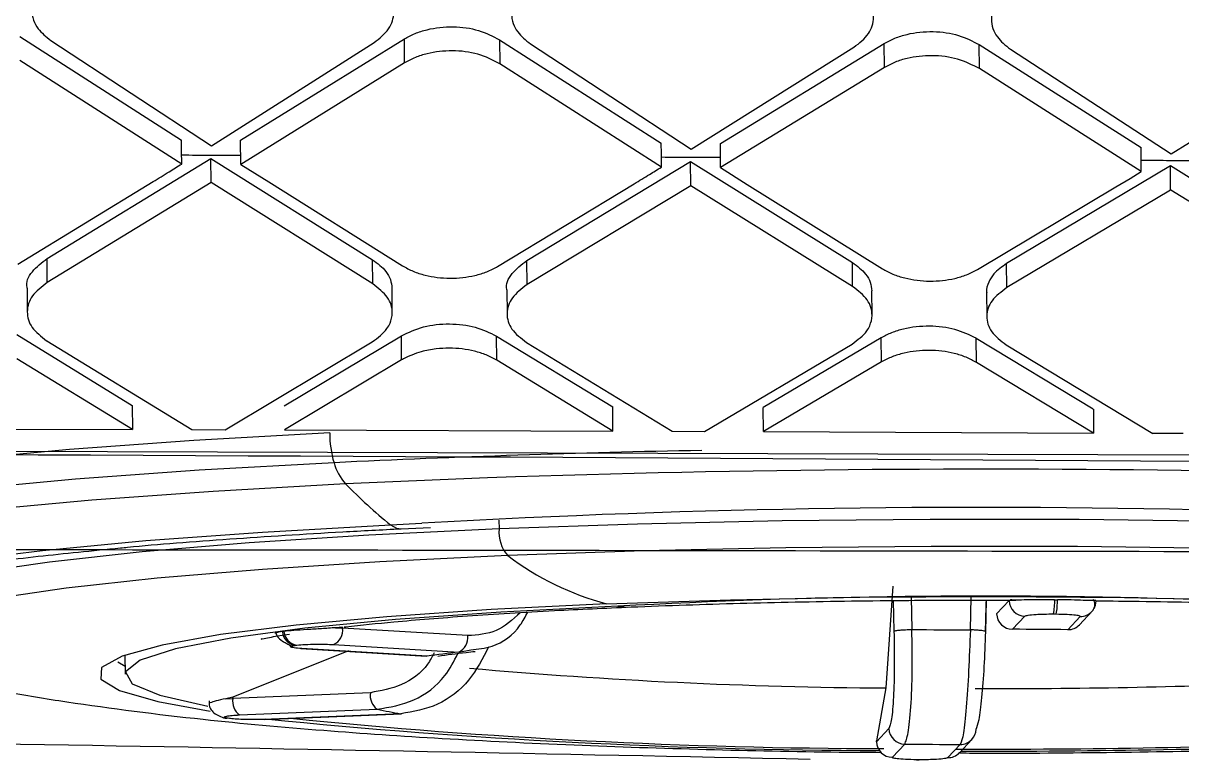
# Model space of a CAD drawing. Extents: x 832 to 912, y 781 to 934.
# Drawn here: x 852.962 to 853.824, y 877.832 to 878.381 of the extents above; entities that cross this region are included whole.
import ezdxf

# ---------------------------------------------------------------- set-up
doc = ezdxf.new("R2010")
doc.units = 0
doc.header["$MEASUREMENT"] = 0
doc.layers.add('1', color=4, linetype='Continuous')

# ---------------------------------------------------------------- blocks, each defined once
blk = doc.blocks.new('pillow top view')
at = {"layer": '1', "color": 3, "linetype": 'Continuous', "lineweight": 25}
for p, q in [((0.33062, -5.3709), (0.44786, -5.4527)), ((0.35361, -5.37477), (0.46996, -5.45782)), ((0.46996, -5.45782), (0.59399, -5.38599)), ((0.49181, -5.45468), (0.61661, -5.38417)), ((0.61605, -5.40202), (0.61661, -5.38419)), ((0.68724, -5.38757), (0.68669, -5.40541)), ((0.68724, -5.38757), (0.80448, -5.46925)), ((0.4473, -5.47057), (0.33007, -5.38873)), ((0.71023, -5.39161), (0.82658, -5.47454)), ((0.61605, -5.40202), (0.49125, -5.47256)), ((0.80392, -5.48713), (0.68669, -5.40541)), ((0.82658, -5.47454), (0.95058, -5.40367)), ((0.84843, -5.47135), (0.9732, -5.4018)), ((0.97264, -5.41966), (0.9732, -5.40182)), ((1.04328, -5.4233), (1.04383, -5.40545)), ((1.04383, -5.40544), (1.16107, -5.4868)), ((1.0668, -5.4097), (1.18317, -5.49232)), ((0.97264, -5.41966), (0.84787, -5.48924)), ((1.18317, -5.49232), (1.30713, -5.42265)), ((1.16052, -5.5047), (1.04327, -5.4233)), ((0.49126, -5.47256), (0.49181, -5.45468)), ((0.34438, -5.53686), (0.46915, -5.46738)), ((0.46859, -5.48526), (0.46915, -5.46741)), ((0.46915, -5.46737), (0.58644, -5.54747)), ((0.49126, -5.47256), (0.51152, -5.48652)), ((0.84788, -5.48924), (0.84843, -5.47135)), ((0.32253, -5.54028), (0.4255, -5.48279)), ((0.46859, -5.48526), (0.34383, -5.55476)), ((0.58588, -5.56537), (0.4686, -5.48526)), ((0.51152, -5.48652), (0.60853, -5.55288)), ((0.70103, -5.55259), (0.82577, -5.48389)), ((0.82522, -5.50178), (0.82577, -5.48392)), ((0.82578, -5.48389), (0.94307, -5.56368)), ((0.84788, -5.48924), (0.86711, -5.50246)), ((1.16052, -5.5047), (1.16107, -5.4868)), ((0.67917, -5.55607), (0.78318, -5.49862)), ((0.82522, -5.50178), (0.70048, -5.57051)), ((0.94252, -5.5816), (0.82522, -5.50178)), ((0.86711, -5.50246), (0.96516, -5.56927)), ((1.18237, -5.50137), (1.05766, -5.56905)), ((1.18181, -5.51928), (1.18237, -5.5014)), ((1.29969, -5.58064), (1.18237, -5.50137)), ((1.0358, -5.57261), (1.14104, -5.51533)), ((1.18181, -5.51928), (1.0571, -5.58698)), ((1.29913, -5.59858), (1.18182, -5.51928)), ((0.34382, -5.55476), (0.34438, -5.53687)), ((0.58588, -5.56537), (0.58644, -5.54747)), ((0.32866, -5.55829), (0.3281, -5.57617)), ((0.70047, -5.5705), (0.70103, -5.5526)), ((0.59943, -5.58724), (0.59999, -5.56934)), ((0.94252, -5.5816), (0.94307, -5.56368)), ((1.0571, -5.58697), (1.05766, -5.56905)), ((0.68531, -5.57387), (0.68476, -5.59175)), ((0.95607, -5.60332), (0.95663, -5.58539)), ((0.31956, -5.59259), (0.40342, -5.64859)), ((1.04195, -5.59004), (1.04139, -5.60798)), ((0.34166, -5.59803), (0.44688, -5.66841)), ((0.40287, -5.66654), (0.319, -5.6105)), ((0.47183, -5.66948), (0.58371, -5.60847)), ((0.5163, -5.65341), (0.60558, -5.60484)), ((0.60502, -5.62277), (0.60558, -5.60484)), ((0.67567, -5.62584), (0.67623, -5.60791)), ((0.67622, -5.60792), (0.76056, -5.66398)), ((0.69832, -5.6135), (0.80404, -5.68387)), ((0.96223, -5.6206), (0.87242, -5.6689)), ((0.96167, -5.63855), (0.96223, -5.6206)), ((0.60502, -5.62277), (0.51574, -5.67136)), ((0.76001, -5.68195), (0.67567, -5.62584)), ((0.82798, -5.68493), (0.94036, -5.62433)), ((1.03231, -5.64173), (1.03287, -5.62378)), ((1.11781, -5.67982), (1.03287, -5.62379)), ((1.05496, -5.62955), (1.16131, -5.6998)), ((0.96167, -5.63855), (0.87187, -5.68685)), ((1.11727, -5.69782), (1.03231, -5.64173)), ((3.1756, -5.80222), (-0.25414, -5.65516)), ((0.40343, -5.6486), (0.40287, -5.66654)), ((0.15944, -5.6563), (0.40287, -5.66654)), ((0.76001, -5.68195), (0.76057, -5.66399)), ((0.44688, -5.66841), (0.47183, -5.66948)), ((0.51574, -5.67135), (0.76001, -5.68194)), ((0.87186, -5.68685), (0.87242, -5.6689)), ((1.11783, -5.67983), (1.11727, -5.69781)), ((0.80403, -5.68388), (0.82798, -5.68493)), ((0.87186, -5.68685), (1.11727, -5.69781)), ((1.18398, -5.70083), (1.16131, -5.6998))]:
    blk.add_line(p, q, dxfattribs=at)
at = {"layer": '1', "color": 3, "linetype": 'Continuous', "lineweight": 25, "flags": 128}
for points in [[(0.4473, -5.47057), (0.44761, -5.46056), (0.44786, -5.45269)], [(0.80392, -5.48713), (0.80423, -5.47712), (0.80448, -5.46925)], [(1.14104, -5.51533), (1.15195, -5.50938), (1.16052, -5.5047)]]:
    blk.add_lwpolyline(points, dxfattribs=at)
at = {"layer": '1', "color": 3, "linetype": 'Continuous', "lineweight": 25}
for points, knots in [([(0.07897, -5.32753), (0.02664, -5.3406), (-0.07804, -5.36674), (-0.25007, -5.37107), (-0.41864, -5.34942), (-0.57414, -5.30011), (-0.70526, -5.22615), (-0.80309, -5.13142), (-0.86089, -5.02135), (-0.87539, -4.90267), (-0.84515, -4.78274), (-0.77204, -4.66996), (-0.66099, -4.57321), (-0.51985, -4.50071), (-0.35842, -4.4583), (-0.18757, -4.44995), (-0.01889, -4.4759), (0.13608, -4.53456), (0.26686, -4.62064), (0.3647, -4.72725), (0.42257, -4.84609), (0.4367, -4.96807), (0.40651, -5.08475), (0.33331, -5.18761), (0.22411, -5.27307), (0.12732, -5.30939), (0.07897, -5.32753)], [0, 0, 0, 0, 0.041607, 0.083242, 0.124868, 0.166463, 0.208051, 0.249701, 0.291426, 0.333201, 0.37497, 0.4167, 0.458391, 0.500024, 0.541607, 0.583193, 0.624799, 0.666416, 0.708056, 0.749714, 0.791382, 0.833124, 0.87494, 0.916728, 0.958401, 1, 1, 1, 1]), ([(0.06068, -5.30409), (0.01157, -5.31645), (-0.08671, -5.34118), (-0.24823, -5.34532), (-0.40648, -5.32491), (-0.55241, -5.27837), (-0.6754, -5.20861), (-0.76714, -5.11931), (-0.82137, -5.01572), (-0.83497, -4.90418), (-0.80661, -4.79171), (-0.73803, -4.68612), (-0.63385, -4.59567), (-0.50142, -4.52795), (-0.34992, -4.48839), (-0.18957, -4.48063), (-0.03124, -4.5049), (0.11422, -4.5597), (0.23696, -4.64016), (0.32877, -4.73985), (0.38307, -4.85114), (0.39631, -4.96557), (0.36798, -5.07525), (0.29929, -5.1721), (0.19684, -5.25267), (0.10604, -5.28696), (0.06068, -5.30409)], [0, 0, 0, 0, 0.04161, 0.083271, 0.124923, 0.166513, 0.208078, 0.24971, 0.291446, 0.33324, 0.375013, 0.41673, 0.458406, 0.500035, 0.541625, 0.583218, 0.624828, 0.666452, 0.708096, 0.749746, 0.791398, 0.83314, 0.874969, 0.916762, 0.958421, 1, 1, 1, 1]), ([(0.35617, -5.32956), (0.35259, -5.33209), (0.34664, -5.33627), (0.34184, -5.34403), (0.33994, -5.35142), (0.34095, -5.35891), (0.34475, -5.36709), (0.35025, -5.37185), (0.35361, -5.37477)], [0, 0, 0, 0, 0.206494, 0.342389, 0.499797, 0.653168, 0.78779, 1, 1, 1, 1]), ([(0.594, -5.38599), (0.59817, -5.3829), (0.60653, -5.37671), (0.61001, -5.36595), (0.60887, -5.35723), (0.60519, -5.349), (0.59949, -5.34404), (0.59588, -5.34091)], [0, 0, 0, 0, 0.24957, 0.499037, 0.64213, 0.773465, 1, 1, 1, 1]), ([(0.71278, -5.34667), (0.70852, -5.34974), (0.70272, -5.35392), (0.6983, -5.36164), (0.69656, -5.36821), (0.69753, -5.37564), (0.70125, -5.3838), (0.70679, -5.38862), (0.71023, -5.39161)], [0, 0, 0, 0, 0.249178, 0.338382, 0.499403, 0.649369, 0.782933, 1, 1, 1, 1]), ([(0.95058, -5.40367), (0.95476, -5.40062), (0.96311, -5.39451), (0.96659, -5.38388), (0.96546, -5.37524), (0.96181, -5.36705), (0.95609, -5.36208), (0.95246, -5.35893)], [0, 0, 0, 0, 0.249474, 0.498912, 0.640763, 0.771715, 1, 1, 1, 1]), ([(1.06935, -5.36515), (1.06512, -5.36819), (1.05667, -5.37427), (1.053, -5.38497), (1.05407, -5.3937), (1.05774, -5.40184), (1.06332, -5.40668), (1.0668, -5.4097)], [0, 0, 0, 0, 0.249374, 0.498767, 0.646379, 0.779274, 1, 1, 1, 1]), ([(0.6166, -5.38417), (0.61921, -5.38286), (0.6244, -5.38025), (0.63654, -5.37693), (0.65304, -5.37576), (0.67259, -5.37919), (0.68239, -5.38479), (0.68725, -5.38757)], [0, 0, 0, 0, 0.13012, 0.258806, 0.510886, 0.757847, 1, 1, 1, 1]), ([(0.68669, -5.40541), (0.68161, -5.40254), (0.67155, -5.39685), (0.6519, -5.39366), (0.63575, -5.39486), (0.62386, -5.3981), (0.61868, -5.4007), (0.61605, -5.40201)], [0, 0, 0, 0, 0.252088, 0.499666, 0.741625, 0.868891, 1, 1, 1, 1]), ([(0.9732, -5.4018), (0.97583, -5.4005), (0.98106, -5.39791), (0.99329, -5.39465), (1.00983, -5.3936), (1.02929, -5.39713), (1.03903, -5.40269), (1.04383, -5.40544)], [0, 0, 0, 0, 0.131494, 0.261177, 0.514007, 0.760164, 1, 1, 1, 1]), ([(1.04328, -5.4233), (1.03821, -5.42044), (1.02814, -5.41476), (1.00851, -5.41151), (0.99237, -5.41264), (0.98048, -5.41579), (0.97528, -5.41835), (0.97264, -5.41966)], [0, 0, 0, 0, 0.25158, 0.499793, 0.740609, 0.868097, 1, 1, 1, 1]), ([(0.49146, -5.46597), (0.48403, -5.46565), (0.46938, -5.46502), (0.45472, -5.46439), (0.4475, -5.46408)], [0, 0, 0, 0, 0.507116, 1, 1, 1, 1]), ([(0.4255, -5.48279), (0.42957, -5.48051), (0.43684, -5.47644), (0.4441, -5.47236), (0.4473, -5.47057)], [0, 0, 0, 0, 0.560009, 1, 1, 1, 1]), ([(0.84811, -5.48182), (0.84067, -5.48148), (0.82602, -5.48081), (0.81137, -5.48015), (0.80415, -5.47982)], [0, 0, 0, 0, 0.507317, 1, 1, 1, 1]), ([(0.78318, -5.49862), (0.78706, -5.49648), (0.79397, -5.49265), (0.80088, -5.48882), (0.80392, -5.48713)], [0, 0, 0, 0, 0.560018, 1, 1, 1, 1]), ([(1.20473, -5.4985), (1.19729, -5.49814), (1.18264, -5.49744), (1.16799, -5.49674), (1.16078, -5.49639)], [0, 0, 0, 0, 0.507905, 1, 1, 1, 1]), ([(-5.25368, -5.53677), (-5.15456, -5.54067), (-4.95245, -5.54863), (-4.66402, -5.55976), (-4.40503, -5.56968), (-4.196, -5.57765), (-4.01994, -5.58433), (-3.85576, -5.59055), (-3.68111, -5.59715), (-3.46582, -5.60528), (-3.20411, -5.61515), (-2.89148, -5.62693), (-2.55016, -5.63978), (-2.02547, -5.65968), (-1.33762, -5.68613), (-0.50485, -5.71914), (0.42983, -5.757), (1.47143, -5.80044), (2.36703, -5.83885), (3.00543, -5.8661), (3.40365, -5.88307), (3.83664, -5.90146), (4.28532, -5.92042), (4.58969, -5.93293), (4.73766, -5.93901)], [0, 0, 0, 0, 0.029764, 0.060686, 0.086609, 0.107532, 0.123453, 0.139473, 0.156828, 0.175894, 0.204114, 0.235404, 0.269759, 0.306592, 0.392937, 0.476282, 0.556631, 0.673579, 0.789037, 0.825557, 0.865275, 0.908612, 0.955569, 1, 1, 1, 1]), ([(0.32877, -5.55827), (0.32874, -5.55816), (0.32761, -5.55405), (0.33215, -5.54562), (0.3403, -5.53978), (0.34438, -5.53687)], [0, 0, 0, 0, 0.014475, 0.507216, 1, 1, 1, 1]), ([(0.58644, -5.54747), (0.58995, -5.55036), (0.59561, -5.55501), (0.59951, -5.56275), (0.59977, -5.56711), (0.5999, -5.56934)], [0, 0, 0, 0, 0.444741, 0.717027, 1, 1, 1, 1]), ([(0.34382, -5.55476), (0.33957, -5.55776), (0.33106, -5.56376), (0.32696, -5.57576), (0.32983, -5.58804), (0.33771, -5.5947), (0.34165, -5.59804)], [0, 0, 0, 0, 0.249786, 0.499748, 0.749911, 1, 1, 1, 1]), ([(0.60853, -5.55288), (0.61102, -5.55439), (0.61591, -5.55736), (0.62744, -5.56155), (0.64334, -5.5642), (0.65943, -5.563), (0.67132, -5.55988), (0.67653, -5.55736), (0.67918, -5.55607)], [0, 0, 0, 0, 0.130731, 0.257811, 0.500176, 0.740283, 0.867811, 1, 1, 1, 1]), ([(0.68542, -5.57386), (0.68539, -5.57375), (0.68426, -5.56966), (0.6888, -5.56127), (0.69695, -5.55549), (0.70103, -5.5526)], [0, 0, 0, 0, 0.014471, 0.507242, 1, 1, 1, 1]), ([(0.58372, -5.60847), (0.588, -5.60553), (0.59383, -5.60152), (0.59823, -5.59411), (0.60029, -5.58628), (0.5977, -5.5754), (0.58982, -5.56871), (0.58588, -5.56537)], [0, 0, 0, 0, 0.249558, 0.339846, 0.500375, 0.75026, 1, 1, 1, 1]), ([(0.94308, -5.56368), (0.94661, -5.56658), (0.95229, -5.57123), (0.95617, -5.57891), (0.95641, -5.58322), (0.95653, -5.5854)], [0, 0, 0, 0, 0.447694, 0.720197, 1, 1, 1, 1]), ([(0.96516, -5.56927), (0.96764, -5.57077), (0.97252, -5.57372), (0.98405, -5.57791), (0.99995, -5.58058), (1.01605, -5.57943), (1.02794, -5.57638), (1.03315, -5.57389), (1.0358, -5.57262)], [0, 0, 0, 0, 0.130308, 0.257233, 0.500158, 0.739986, 0.867578, 1, 1, 1, 1]), ([(1.05766, -5.56905), (1.05406, -5.57138), (1.04808, -5.57527), (1.0435, -5.58257), (1.0416, -5.5873), (1.042, -5.58992), (1.04202, -5.59004)], [0, 0, 0, 0, 0.402931, 0.67162, 0.984684, 1, 1, 1, 1]), ([(0.70047, -5.5705), (0.69622, -5.57348), (0.68771, -5.57942), (0.68361, -5.59133), (0.68648, -5.60354), (0.69437, -5.61018), (0.69831, -5.6135)], [0, 0, 0, 0, 0.249768, 0.499751, 0.749929, 1, 1, 1, 1]), ([(0.94036, -5.62433), (0.94464, -5.62142), (0.95039, -5.61751), (0.95485, -5.61021), (0.95694, -5.60244), (0.95434, -5.59158), (0.94646, -5.58492), (0.94252, -5.58159)], [0, 0, 0, 0, 0.249567, 0.33506, 0.500381, 0.750286, 1, 1, 1, 1]), ([(1.0571, -5.58697), (1.05285, -5.58991), (1.04434, -5.59577), (1.04025, -5.60756), (1.04312, -5.61966), (1.05101, -5.62625), (1.05495, -5.62955)], [0, 0, 0, 0, 0.249781, 0.499772, 0.74998, 1, 1, 1, 1]), ([(0.60557, -5.60484), (0.61093, -5.60255), (0.62158, -5.59799), (0.64166, -5.59673), (0.66131, -5.59985), (0.67126, -5.60523), (0.67623, -5.60792)], [0, 0, 0, 0, 0.253436, 0.504186, 0.752846, 1, 1, 1, 1]), ([(0.67567, -5.62584), (0.67321, -5.62437), (0.66834, -5.62147), (0.65683, -5.61733), (0.64389, -5.6152), (0.63033, -5.61546), (0.61838, -5.61716), (0.60981, -5.62055), (0.60552, -5.62254), (0.60502, -5.62277)], [0, 0, 0, 0, 0.1295, 0.256124, 0.499855, 0.624501, 0.773195, 0.973726, 1, 1, 1, 1]), ([(1.03287, -5.62378), (1.02793, -5.62112), (1.01801, -5.61579), (0.9983, -5.61259), (0.98185, -5.61378), (0.96988, -5.61695), (0.96478, -5.61938), (0.96223, -5.6206)], [0, 0, 0, 0, 0.246212, 0.494277, 0.744898, 0.872006, 1, 1, 1, 1]), ([(1.03231, -5.64173), (1.02986, -5.64027), (1.02501, -5.63739), (1.0135, -5.63325), (0.99751, -5.63061), (0.98134, -5.63179), (0.96947, -5.63484), (0.9643, -5.6373), (0.96167, -5.63855)], [0, 0, 0, 0, 0.129251, 0.255833, 0.500194, 0.741612, 0.868781, 1, 1, 1, 1]), ([(4.71869, -5.91168), (4.7181, -5.91165), (4.71342, -5.91139), (4.69779, -5.91053), (4.64207, -5.90749), (4.43409, -5.89602), (3.62477, -5.85042), (2.02437, -5.75709), (0.57903, -5.69353), (-0.25337, -5.65692)], [0, 0, 0, 0, 0.000353, 0.002828, 0.009436, 0.033986, 0.128384, 0.498019, 1, 1, 1, 1])]:
    blk.add_open_spline(points, degree=3, knots=knots, dxfattribs=at)
blk = doc.blocks.new('2026 SOVEREIGN HL')
at = {"layer": '1', "color": 3, "linetype": 'Continuous', "lineweight": 25}
for p, q in [((21.50569, 80.91236), (21.52916, 80.91348)), ((21.58647, 80.91588), (21.58652, 80.90934)), ((21.51361, 80.90941), (21.53553, 80.9104)), ((21.87949, 80.86664), (21.87437, 80.79091)), ((21.87977, 80.85596), (21.88036, 80.83319)), ((21.89311, 80.85839), (21.89371, 80.83444)), ((21.93724, 80.83413), (21.93786, 80.85843)), ((21.94867, 80.83271), (21.94929, 80.85624)), ((21.966, 80.85595), (21.95677, 80.84611)), ((21.95978, 80.85626), (21.97113, 80.85629)), ((21.96599, 80.85628), (21.966, 80.85595)), ((21.966, 80.85595), (21.96707, 80.85647)), ((21.99994, 80.85661), (22.00196, 80.8566)), ((22.03059, 80.85576), (22.03182, 80.85575)), ((22.03072, 80.85602), (22.03081, 80.85548)), ((22.03081, 80.85548), (22.03081, 80.85576)), ((21.96854, 80.83457), (21.97776, 80.8444)), ((21.99899, 80.84597), (22.00102, 80.84596)), ((22.01904, 80.84411), (22.00981, 80.83427)), ((22.01843, 80.83796), (22.02765, 80.84779)), ((22.02765, 80.84779), (22.02788, 80.84805)), ((21.47013, 80.83627), (21.46483, 80.83575)), ((21.46483, 80.83575), (21.47012, 80.83549)), ((21.47012, 80.83549), (21.47013, 80.83627)), ((21.56325, 80.82988), (21.47012, 80.83549)), ((21.4713, 80.83634), (21.47256, 80.83646)), ((21.42531, 80.83281), (21.42646, 80.83296)), ((21.47442, 80.81856), (21.38842, 80.78395)), ((21.43486, 80.82261), (21.43601, 80.82275)), ((21.43913, 80.8202), (21.43984, 80.82022)), ((21.43913, 80.8202), (21.53226, 80.81458)), ((21.53297, 80.8146), (21.43984, 80.82022)), ((21.4634, 80.82319), (21.55653, 80.81757)), ((21.55653, 80.81757), (21.56563, 80.81921)), ((21.30296, 80.81032), (21.30822, 80.80723)), ((21.30808, 80.81534), (21.30832, 80.80115)), ((21.53297, 80.8146), (21.53226, 80.81458)), ((21.87437, 80.7909), (21.8674, 80.75163)), ((21.38842, 80.78395), (21.38322, 80.78291)), ((21.38322, 80.78291), (21.38842, 80.78318)), ((21.49078, 80.7874), (21.38842, 80.78318)), ((21.38842, 80.78318), (21.38842, 80.78395)), ((21.39348, 80.77079), (21.49583, 80.77501)), ((21.38197, 80.76865), (21.38284, 80.76849)), ((21.38498, 80.76834), (21.38411, 80.7685)), ((21.51355, 80.77175), (21.41119, 80.76752)), ((21.41168, 80.76749), (21.41119, 80.76752)), ((21.41168, 80.76749), (21.51403, 80.77171)), ((21.51355, 80.77175), (21.51403, 80.77171)), ((21.87664, 80.76069), (21.86742, 80.75085)), ((21.8674, 80.75163), (21.86751, 80.75033)), ((21.86742, 80.75085), (21.8674, 80.75163)), ((21.87919, 80.73931), (21.88841, 80.74915)), ((21.92969, 80.74885), (21.92046, 80.73902)), ((21.92907, 80.7427), (21.9383, 80.75254)), ((21.92907, 80.7427), (21.9289, 80.74252)), ((21.89712, 80.73741), (21.89721, 80.73746)), ((21.89712, 80.73741), (21.89915, 80.7374)), ((21.89923, 80.73745), (21.89721, 80.73746)), ((21.89923, 80.73745), (21.89915, 80.7374))]:
    blk.add_line(p, q, dxfattribs=at)
at = {"layer": '1', "color": 3, "linetype": 'Continuous', "lineweight": 25, "flags": 128}
for points in [[(21.46051, 80.98078), (21.35944, 80.9751), (21.26698, 80.96839), (21.18446, 80.96077), (21.11309, 80.95233), (21.0539, 80.9432), (21.00777, 80.93352), (20.97537, 80.92343), (20.95717, 80.91306), (20.953, 80.90513)], [(21.46373, 80.95859), (21.36333, 80.95295), (21.27148, 80.94629), (21.1895, 80.93871), (21.1186, 80.93033), (21.05981, 80.92126), (21.01398, 80.91164), (20.98179, 80.90161), (20.96371, 80.89132), (20.95999, 80.88091), (20.96221, 80.87714)], [(21.59873, 80.94801), (21.57789, 80.94728), (21.47232, 80.94281)], [(21.47232, 80.94281), (21.3737, 80.93726), (21.28347, 80.93072), (21.20294, 80.92328), (21.1333, 80.91505), (21.07555, 80.90614), (21.03053, 80.89669), (20.99891, 80.88684), (20.98115, 80.87673), (20.9775, 80.8665), (20.98279, 80.85982)], [(21.05026, 80.83532), (21.04752, 80.83798), (21.04638, 80.84787), (21.05949, 80.8577), (21.08662, 80.86731), (21.12735, 80.87654), (21.18105, 80.88526), (21.24685, 80.89332), (21.32372, 80.9006), (21.41046, 80.90698), (21.50569, 80.91236)], [(21.50569, 80.91236), (21.51015, 80.90987), (21.51366, 80.90941)], [(22.79673, 80.8423), (22.79571, 80.84621), (22.78301, 80.85581), (22.75604, 80.86518), (22.71527, 80.87417), (22.66139, 80.88262), (22.59532, 80.89038), (22.51819, 80.89732), (22.43133, 80.90332), (22.33622, 80.90829), (22.23448, 80.91213), (22.12786, 80.91478), (22.01818, 80.9162), (21.90732, 80.91635), (21.79717, 80.91525), (21.68962, 80.9129), (21.58652, 80.90934)], [(21.58652, 80.90934), (21.48962, 80.90465), (21.40058, 80.89889), (21.32092, 80.89217), (21.25202, 80.8846), (21.19504, 80.87631), (21.15096, 80.86744), (21.12054, 80.85815), (21.1043, 80.84859), (21.10148, 80.8426)], [(22.77526, 80.83271), (22.76806, 80.83682), (22.74158, 80.84603), (22.70153, 80.85485), (22.64862, 80.86314), (22.58373, 80.87077), (22.50799, 80.87758), (22.42268, 80.88348), (22.32927, 80.88836), (22.22936, 80.89213), (22.12465, 80.89473), (22.01694, 80.89613), (21.90807, 80.89628), (21.7999, 80.89519), (21.69428, 80.89288), (21.59302, 80.88939)], [(21.59302, 80.88939), (21.49786, 80.88478), (21.41041, 80.87913), (21.33219, 80.87252), (21.26452, 80.86509), (21.20856, 80.85695), (21.16527, 80.84824), (21.1354, 80.83912), (21.12395, 80.83338)], [(21.66658, 80.8535), (21.58076, 80.84925), (21.50316, 80.84393), (21.43553, 80.83766), (21.37937, 80.83059), (21.33594, 80.82286), (21.30621, 80.81466), (21.29083, 80.80616), (21.29016, 80.79756), (21.30421, 80.78904), (21.33267, 80.7808), (21.37154, 80.77355)], [(21.675, 80.85171), (21.58776, 80.84735), (21.50943, 80.84185), (21.44192, 80.83536), (21.3869, 80.82802), (21.34573, 80.82003), (21.31941, 80.81157), (21.30859, 80.80286), (21.31355, 80.7941), (21.33416, 80.78552), (21.36991, 80.77733)], [(21.66658, 80.8535), (21.75871, 80.85659), (21.8551, 80.85845), (21.95358, 80.85903), (22.05197, 80.85833), (22.14806, 80.85636), (22.23971, 80.85316), (22.32486, 80.84881), (22.40162, 80.8434), (22.46827, 80.83705), (22.52332, 80.82991), (22.56555, 80.82214), (22.59401, 80.8139), (22.60806, 80.80538), (22.60739, 80.79678), (22.59202, 80.78828), (22.56229, 80.78008), (22.51885, 80.77235), (22.47927, 80.76714)], [(21.675, 80.85171), (21.68226, 80.85115), (21.68476, 80.85119)], [(21.38498, 80.76834), (21.38313, 80.76844), (21.38284, 80.76849)]]:
    blk.add_lwpolyline(points, dxfattribs=at)
at = {"layer": '1', "color": 3, "linetype": 'Continuous', "lineweight": 25}
for centre, radius, start, end in [((21.53638, 80.98047), 0.07587, 179.76417, 196.75892), ((21.91055, 71.63125), 9.33804, 91.061672, 92.742604), ((21.50144, 80.96889), 0.03909, 195.27581, 221.85076), ((21.9498, 70.19186), 10.76188, 88.854899, 91.869417), ((21.77724, 81.24353), 0.42826, 224.60189, 230.64853), ((21.94208, 73.71007), 7.21523, 83.528356, 93.28075), ((21.61344, 80.90708), 0.02702, 175.20392, 220.90007), ((21.72269, 81.06182), 0.21574, 233.05456, 254.92319), ((21.94806, 75.9089), 4.95034, 83.26852, 93.162), ((21.97786, 80.85627), 0.01187, 181.56819, 269.53917), ((21.96019, 80.85478), 0.03979, 347.20813, 2.63098), ((21.96238, 80.85475), 0.03962, 347.17492, 2.66419), ((22.01911, 80.85578), 0.0117, 330.51114, 358.52455), ((21.96863, 80.84644), 0.01187, 181.57991, 269.52745), ((22.01914, 80.85578), 0.01167, 269.48485, 316.82565), ((21.45847, 80.83386), 0.01176, 294.7877, 7.95463), ((21.94908, 85.55669), 4.72257, 269.32822, 269.85629), ((21.94953, 75.2558), 5.5788, 89.38087, 89.80478), ((22.00991, 80.84595), 0.01167, 269.49536, 316.81514), ((21.43652, 80.83373), 0.01125, 184.71054, 261.49336), ((21.43768, 80.83388), 0.01126, 184.7247, 261.47921), ((21.5516, 80.82825), 0.01176, 294.78845, 7.96307), ((21.67677, 79.76827), 1.05617, 96.53709, 97.8253), ((21.90058, 84.60206), 3.81126, 264.94128, 269.60602), ((21.95271, 86.17597), 5.38557, 269.87371, 272.28543), ((21.40111, 80.78112), 0.01285, 170.80875, 233.56669), ((21.50347, 80.78535), 0.01285, 170.82395, 233.53287), ((21.58938, 81.23303), 0.46747, 258.45692, 260.66504), ((21.38371, 80.77814), 0.00964, 242.58978, 272.34083), ((21.8852, 85.48956), 4.74526, 264.28709, 269.81153), ((21.8818, 85.2554), 4.50964, 264.26897, 269.88577), ((21.88851, 80.76102), 0.01187, 181.57991, 269.52745), ((21.92976, 80.76053), 0.0117, 316.88679, 358.51308), ((21.87928, 80.75118), 0.01187, 181.57991, 269.52745), ((21.94869, 86.32684), 5.57802, 269.38084, 269.80481), ((21.95069, 87.65683), 6.91146, 269.80115, 272.259885), ((21.92979, 80.76052), 0.01167, 269.48485, 316.82565), ((21.95157, 87.82362), 7.07973, 269.82721, 272.267199), ((21.92055, 80.75072), 0.01171, 269.56713, 315.53231)]:
    blk.add_arc(centre, radius, start, end, dxfattribs=at)
for points, knots in [([(21.30485, 80.89515), (21.30661, 80.89533), (21.33062, 80.89779), (21.3856, 80.90189), (21.45449, 80.90639), (21.49904, 80.90866), (21.51361, 80.90941)], [0, 0, 0, 0, 0.0308687, 0.4197861, 0.8103641, 1, 1, 1, 1]), ([(21.08745, 80.85884), (21.08732, 80.85874), (21.08684, 80.8584), (21.09483, 80.86233), (21.1126, 80.86766), (21.1433, 80.8746), (21.18689, 80.88184), (21.24042, 80.8889), (21.28386, 80.89311), (21.30485, 80.89515)], [0, 0, 0, 0, 0.04636, 0.161251, 0.303653, 0.467939, 0.645056, 0.828487, 1, 1, 1, 1]), ([(21.47256, 80.83646), (21.48405, 80.8377), (21.51026, 80.84053), (21.56276, 80.84467), (21.6223, 80.84841), (21.66549, 80.85033), (21.68478, 80.85119)], [0, 0, 0, 0, 0.212776, 0.48555, 0.770181, 1, 1, 1, 1]), ([(21.68478, 80.85119), (21.69837, 80.85172), (21.73768, 80.85325), (21.8066, 80.85506), (21.88546, 80.85628), (21.93693, 80.85627), (21.95978, 80.85626)], [0, 0, 0, 0, 0.158402, 0.458004, 0.759261, 1, 1, 1, 1]), ([(21.94852, 80.83298), (21.94858, 80.83526), (21.94878, 80.84301), (21.94899, 80.85076), (21.94913, 80.85624)], [0, 0, 0, 0, 0.2934538, 1, 1, 1, 1]), ([(21.99994, 80.85661), (21.99635, 80.85661), (21.9891, 80.85662), (21.97917, 80.85642), (21.97114, 80.85626), (21.96842, 80.8564), (21.96707, 80.85647)], [0, 0, 0, 0, 0.247538, 0.500835, 0.753634, 1, 1, 1, 1]), ([(22.03071, 80.85602), (22.02992, 80.85596), (22.02831, 80.85585), (22.02161, 80.85612), (22.01262, 80.85645), (22.00549, 80.85655), (22.00196, 80.8566)], [0, 0, 0, 0, 0.246604, 0.499375, 0.752565, 1, 1, 1, 1]), ([(22.02718, 80.84732), (22.02779, 80.84801), (22.02904, 80.8494), (22.02985, 80.85182), (22.02992, 80.85432), (22.02928, 80.85595), (22.02896, 80.85677)], [0, 0, 0, 0, 0.248521, 0.499936, 0.751367, 1, 1, 1, 1]), ([(22.03182, 80.85575), (22.04218, 80.85566), (22.08106, 80.85533), (22.14628, 80.85369), (22.22503, 80.8509), (22.29717, 80.8472), (22.36102, 80.84281), (22.41225, 80.83817), (22.4494, 80.83386), (22.46411, 80.83157), (22.47038, 80.83059)], [0, 0, 0, 0, 0.054151, 0.203265, 0.351706, 0.498962, 0.644265, 0.786389, 0.909026, 1, 1, 1, 1]), ([(21.60234, 80.84695), (21.5966, 80.84173), (21.58509, 80.83127), (21.57054, 80.83034), (21.56325, 80.82988)], [0, 0, 0, 0, 0.498544, 1, 1, 1, 1]), ([(21.56563, 80.81921), (21.57092, 80.81979), (21.58456, 80.82126), (21.59998, 80.83224), (21.60615, 80.84401), (21.60787, 80.84729)], [0, 0, 0, 0, 0.313598, 0.808865, 1, 1, 1, 1]), ([(21.97776, 80.8444), (21.97837, 80.84465), (21.97958, 80.84515), (21.98536, 80.84567), (21.99214, 80.84596), (21.99671, 80.84597), (21.99899, 80.84597)], [0, 0, 0, 0, 0.279476, 0.559012, 0.779381, 1, 1, 1, 1]), ([(22.00102, 80.84596), (22.00387, 80.84591), (22.00956, 80.8458), (22.01559, 80.8453), (22.01891, 80.8447), (22.01899, 80.84431), (22.01904, 80.84411)], [0, 0, 0, 0, 0.279686, 0.559253, 0.779594, 1, 1, 1, 1]), ([(21.46482, 80.83575), (21.46143, 80.83549), (21.45455, 80.83495), (21.4436, 80.83433), (21.43351, 80.8337), (21.42879, 80.8332), (21.42646, 80.83296)], [0, 0, 0, 0, 0.246572, 0.499367, 0.752551, 1, 1, 1, 1]), ([(21.88036, 80.8332), (21.88049, 80.83327), (21.88074, 80.8334), (21.88209, 80.83368), (21.88473, 80.834), (21.88826, 80.83425), (21.89136, 80.83439), (21.89293, 80.83443), (21.89371, 80.83444)], [0, 0, 0, 0, 0.1247125, 0.2493448, 0.5000082, 0.7506572, 0.8753009, 1, 1, 1, 1]), ([(21.88841, 80.74915), (21.88926, 80.75122), (21.89097, 80.75537), (21.8931, 80.77578), (21.89434, 80.80329), (21.89392, 80.82406), (21.89371, 80.83444)], [0, 0, 0, 0, 0.250032, 0.500042, 0.750021, 1, 1, 1, 1]), ([(21.93724, 80.83413), (21.93683, 80.82375), (21.93602, 80.80299), (21.93429, 80.77548), (21.93218, 80.75508), (21.93052, 80.75093), (21.92969, 80.74885)], [0, 0, 0, 0, 0.249977, 0.499971, 0.749969, 1, 1, 1, 1]), ([(21.94757, 80.83327), (21.94701, 80.83337), (21.94588, 80.83357), (21.94326, 80.83383), (21.94032, 80.83403), (21.93824, 80.8341), (21.93724, 80.83413)], [0, 0, 0, 0, 0.259424, 0.518971, 0.768503, 1, 1, 1, 1]), ([(21.40996, 80.82741), (21.40973, 80.82735), (21.40877, 80.82709), (21.41547, 80.82867), (21.42574, 80.83028), (21.43053, 80.83102)], [0, 0, 0, 0, 0.146852, 0.602556, 1, 1, 1, 1]), ([(21.4253, 80.83281), (21.42353, 80.83254), (21.41996, 80.832), (21.41994, 80.83155), (21.41993, 80.83133)], [0, 0, 0, 0, 0.495046, 1, 1, 1, 1]), ([(21.42042, 80.8317), (21.42071, 80.83092), (21.42147, 80.82893), (21.42425, 80.82628), (21.42716, 80.82481), (21.42811, 80.82433)], [0, 0, 0, 0, 0.3000131, 0.7723639, 1, 1, 1, 1]), ([(21.88036, 80.83319), (21.88051, 80.82437), (21.8808, 80.8067), (21.88011, 80.7833), (21.87871, 80.76598), (21.87733, 80.76245), (21.87664, 80.76069)], [0, 0, 0, 0, 0.249819, 0.500217, 0.750494, 1, 1, 1, 1]), ([(21.94146, 80.76023), (21.9422, 80.76199), (21.94368, 80.76552), (21.94589, 80.78285), (21.94773, 80.80625), (21.94836, 80.8239), (21.94867, 80.83271)], [0, 0, 0, 0, 0.249779, 0.500151, 0.750458, 1, 1, 1, 1]), ([(21.94867, 80.83271), (21.94868, 80.8328), (21.94872, 80.83298), (21.94796, 80.83317), (21.94757, 80.83327)], [0, 0, 0, 0, 0.481445, 1, 1, 1, 1]), ([(21.42811, 80.82433), (21.42896, 80.82379), (21.43033, 80.82293), (21.43216, 80.82242), (21.43285, 80.82223)], [0, 0, 0, 0, 0.623728, 1, 1, 1, 1]), ([(21.43984, 80.82022), (21.43768, 80.82039), (21.43335, 80.82073), (21.43103, 80.82143), (21.43155, 80.82208), (21.43375, 80.82243), (21.43486, 80.82261)], [0, 0, 0, 0, 0.279509, 0.559015, 0.779437, 1, 1, 1, 1]), ([(21.43601, 80.82275), (21.43796, 80.82294), (21.44186, 80.82332), (21.44987, 80.82352), (21.45741, 80.82347), (21.4614, 80.82328), (21.4634, 80.82319)], [0, 0, 0, 0, 0.279664, 0.559219, 0.779594, 1, 1, 1, 1]), ([(21.53823, 80.81705), (21.53672, 80.81418), (21.53119, 80.80367), (21.51421, 80.79158), (21.49858, 80.78879), (21.49078, 80.7874)], [0, 0, 0, 0, 0.15826, 0.579786, 1, 1, 1, 1]), ([(21.49583, 80.77501), (21.50508, 80.77662), (21.52359, 80.77983), (21.5454, 80.79601), (21.55297, 80.81084), (21.55591, 80.81659)], [0, 0, 0, 0, 0.379832, 0.759636, 1, 1, 1, 1]), ([(21.57876, 80.82158), (21.57435, 80.81288), (21.56531, 80.79501), (21.54138, 80.7765), (21.52283, 80.77333), (21.51355, 80.77175)], [0, 0, 0, 0, 0.322244, 0.661105, 1, 1, 1, 1]), ([(21.54105, 80.81467), (21.54784, 80.81559), (21.55655, 80.81677), (21.56654, 80.8179), (21.56875, 80.81815)], [0, 0, 0, 0, 0.779157, 1, 1, 1, 1]), ([(21.18172, 80.79616), (21.19395, 80.79348), (21.22242, 80.78726), (21.28271, 80.77759), (21.35968, 80.76772), (21.45253, 80.75932), (21.54468, 80.75305), (21.63997, 80.74833), (21.73934, 80.74506), (21.81638, 80.74331), (21.86037, 80.74304), (21.87071, 80.74298)], [0, 0, 0, 0, 0.058501, 0.13624, 0.304096, 0.444402, 0.57338, 0.708179, 0.836472, 0.961557, 1, 1, 1, 1]), ([(21.38323, 80.78291), (21.38058, 80.78234), (21.37522, 80.78119), (21.37284, 80.7803), (21.37163, 80.77984)], [0, 0, 0, 0, 0.493802, 1, 1, 1, 1]), ([(21.37092, 80.78137), (21.3708, 80.78025), (21.37056, 80.77801), (21.37212, 80.77463), (21.375, 80.7716), (21.37788, 80.77023), (21.3793, 80.76956)], [0, 0, 0, 0, 0.252613, 0.507587, 0.758768, 1, 1, 1, 1]), ([(21.38411, 80.7685), (21.38321, 80.76874), (21.38141, 80.76923), (21.3834, 80.76993), (21.38761, 80.77048), (21.39152, 80.77068), (21.39348, 80.77079)], [0, 0, 0, 0, 0.279656, 0.559228, 0.779563, 1, 1, 1, 1]), ([(21.41119, 80.76752), (21.40842, 80.76745), (21.40288, 80.76729), (21.39478, 80.76746), (21.38851, 80.76783), (21.38616, 80.76817), (21.38498, 80.76834)], [0, 0, 0, 0, 0.279486, 0.559003, 0.779411, 1, 1, 1, 1]), ([(21.81805, 80.73776), (21.43825, 80.74545), (20.74756, 80.75945), (20.05678, 80.75476), (19.74584, 80.75264)], [0, 0, 0, 0, 0.549883, 1, 1, 1, 1]), ([(21.92878, 80.74255), (21.93229, 80.74252), (21.96884, 80.74224), (22.03902, 80.74282), (22.13722, 80.7445), (22.21005, 80.74651), (22.24822, 80.74828), (22.25592, 80.74864)], [0, 0, 0, 0, 0.031426, 0.327936, 0.625009, 0.924344, 1, 1, 1, 1]), ([(21.89721, 80.73746), (21.89436, 80.73751), (21.88866, 80.73762), (21.88264, 80.73812), (21.87932, 80.73871), (21.87923, 80.73911), (21.87919, 80.73931)], [0, 0, 0, 0, 0.279687, 0.559253, 0.779596, 1, 1, 1, 1]), ([(21.92046, 80.73902), (21.91985, 80.73877), (21.91864, 80.73827), (21.91286, 80.73775), (21.90608, 80.73746), (21.90151, 80.73745), (21.89923, 80.73745)], [0, 0, 0, 0, 0.279476, 0.559014, 0.779455, 1, 1, 1, 1])]:
    blk.add_open_spline(points, degree=3, knots=knots, dxfattribs=at)
at = {"layer": '1', "rotation": 2.284948898486966}
blk.add_blockref('pillow top view', (20.68535, 86.62929), dxfattribs=at)

msp = doc.modelspace()

# ---------------------------------------------------------------- block references
at = {"layer": '1'}
msp.add_blockref('2026 SOVEREIGN HL', (831.72924, 797.0948), dxfattribs=at)

doc.saveas('drawing.dxf')
